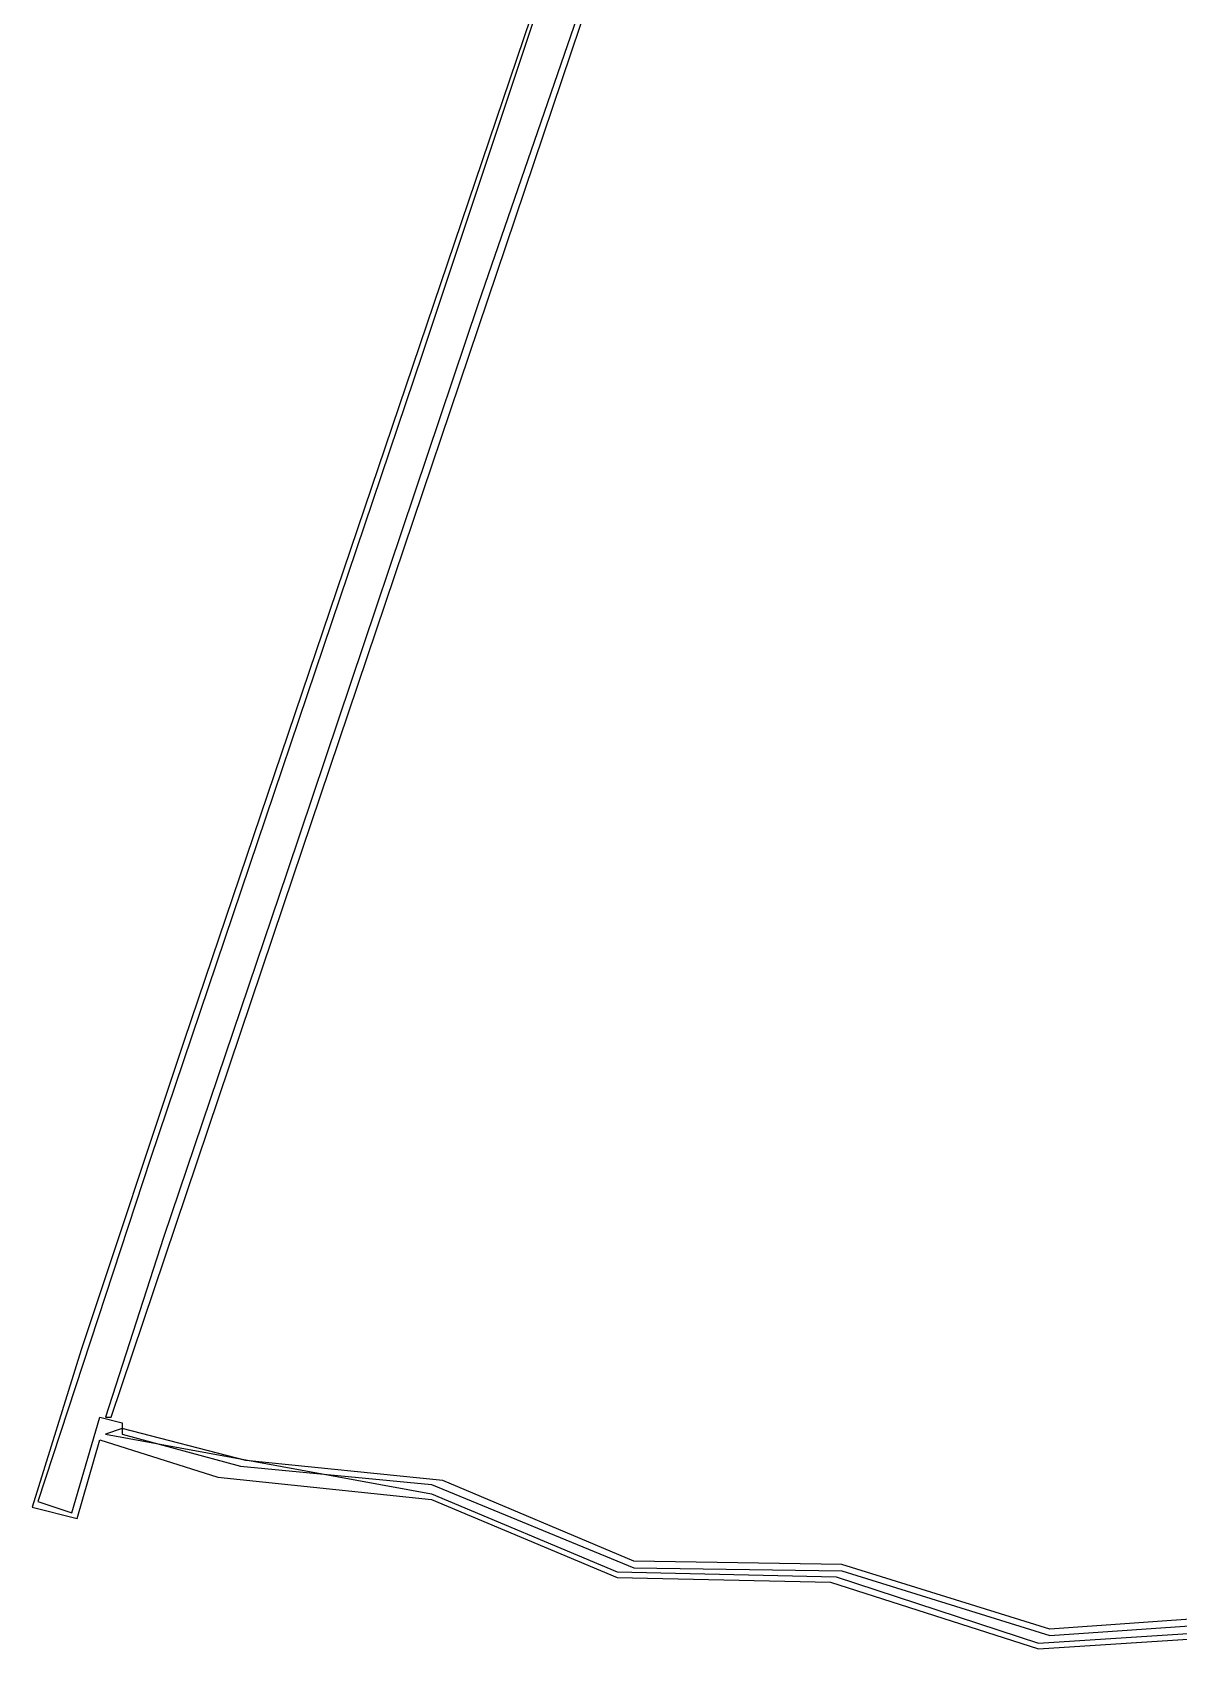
# Model space of a CAD drawing. Header units: metres. Extents: x 63 to 1153, y 57 to 743.
# Drawn here: x 365 to 568.9, y 118.8 to 406.3 of the extents above; entities that cross this region are included whole.
import ezdxf

# ---------------------------------------------------------------- set-up
doc = ezdxf.new("R2010")
doc.units = ezdxf.units.M

msp = doc.modelspace()

# ---------------------------------------------------------------- linework, layer by layer
for p, q in [((409.6559, 251), (466, 418)), ((465, 418), (444.3333, 358)), ((456, 414), (434.3333, 349)), ((455, 413), (392, 227)), ((444.3333, 358), (410.3333, 257)), ((434.3333, 349), (386, 206)), ((410.3333, 257), (388.3333, 192)), ((379, 160), (409.6559, 251)), ((392, 227), (373.6667, 172)), ((386, 206), (366, 145)), ((388.3333, 192), (378, 160)), ((373.6667, 172), (365, 144)), ((372, 143), (377, 160)), ((377, 160), (381, 159)), ((378, 160), (379, 160)), ((381, 159), (381, 158)), ((373, 142), (377, 156)), ((377, 156), (398, 149.3256)), ((381, 158), (378, 157)), ((378, 157), (436, 146.3912)), ((381, 158), (381, 157)), ((403, 152.2894), (381, 158)), ((381, 157), (402, 151.2894)), ((402, 151.2894), (436, 148.0725)), ((438, 148.7793), (403, 152.2894)), ((398, 149.3256), (436, 145.3912)), ((436, 148.0725), (472, 133.213)), ((472, 134.3897), (438, 148.7793)), ((365, 144), (373, 142)), ((366, 145), (372, 143)), ((436, 146.3912), (469, 132.5293)), ((436, 145.3912), (469, 131.5293)), ((469, 132.5293), (508, 131.6211)), ((509, 133.8156), (472, 134.3897)), ((472, 133.213), (509, 132.6744)), ((546, 122.3256), (509, 133.8156)), ((509, 132.6744), (546, 121.1844)), ((469, 131.5293), (507, 130.6744)), ((507, 130.6744), (544, 118.8495)), ((508, 131.6211), (544, 119.8495)), ((583, 124.9599), (546, 122.3256)), ((546, 121.1844), (584, 123.8256)), ((544, 119.8495), (583, 122.3665)), ((544, 118.8495), (583, 121.3665))]:
    msp.add_line(p, q)

doc.saveas('drawing.dxf')
